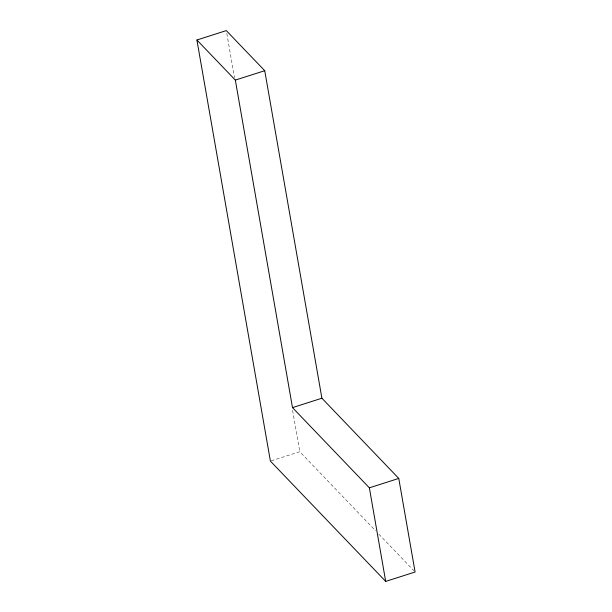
<?xml version="1.0" encoding="UTF-8"?>
<svg xmlns="http://www.w3.org/2000/svg" width="612" height="612" viewBox="0 0 612 612"><rect width="100%" height="100%" fill="white"/><g stroke="black" fill="none" stroke-linecap="round" stroke-linejoin="round"><path stroke-width="0.46" stroke-dasharray="3.06 2.29" d="M271.292 460.813L299.796 451.702L375.561 530.757M378.859 534.192L413.773 570.629M226.8 33.423L234.503 77.602M292.582 410.346L299.796 451.702"/><path stroke-width="0.92" d="M196.903 39.994L226.302 30.6L264.736 70.701L321.897 398.221L398.764 478.423L415.097 572.006L385.698 581.4L270.397 461.096L196.903 39.994L235.337 80.096L292.498 407.623L369.365 487.825L385.698 581.4M235.337 80.096L264.736 70.701M292.498 407.623L321.897 398.221M369.365 487.825L398.764 478.423"/></g></svg>
